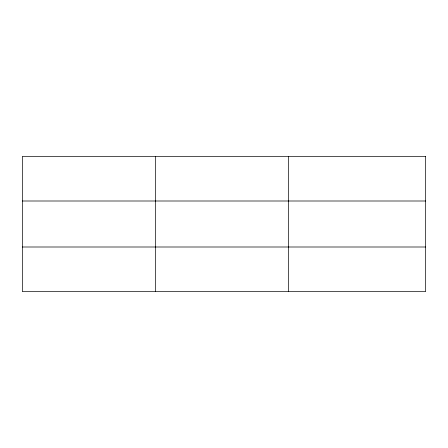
<?xml version="1.0" encoding="UTF-8"?>
<svg xmlns="http://www.w3.org/2000/svg" width="448" height="448" viewBox="0 0 448 448"><rect width="100%" height="100%" fill="white"/><g stroke="black" fill="none" stroke-linecap="round" stroke-linejoin="round"><path stroke-width="0.67" d="M155.456 291.654L155.456 156.346M288.512 291.654L288.512 156.346M22.4 201.001L425.6 201.001M22.4 246.999L425.6 246.999M425.6 156.346L425.6 291.654L22.4 291.654L22.4 156.346L425.6 156.346"/></g></svg>
